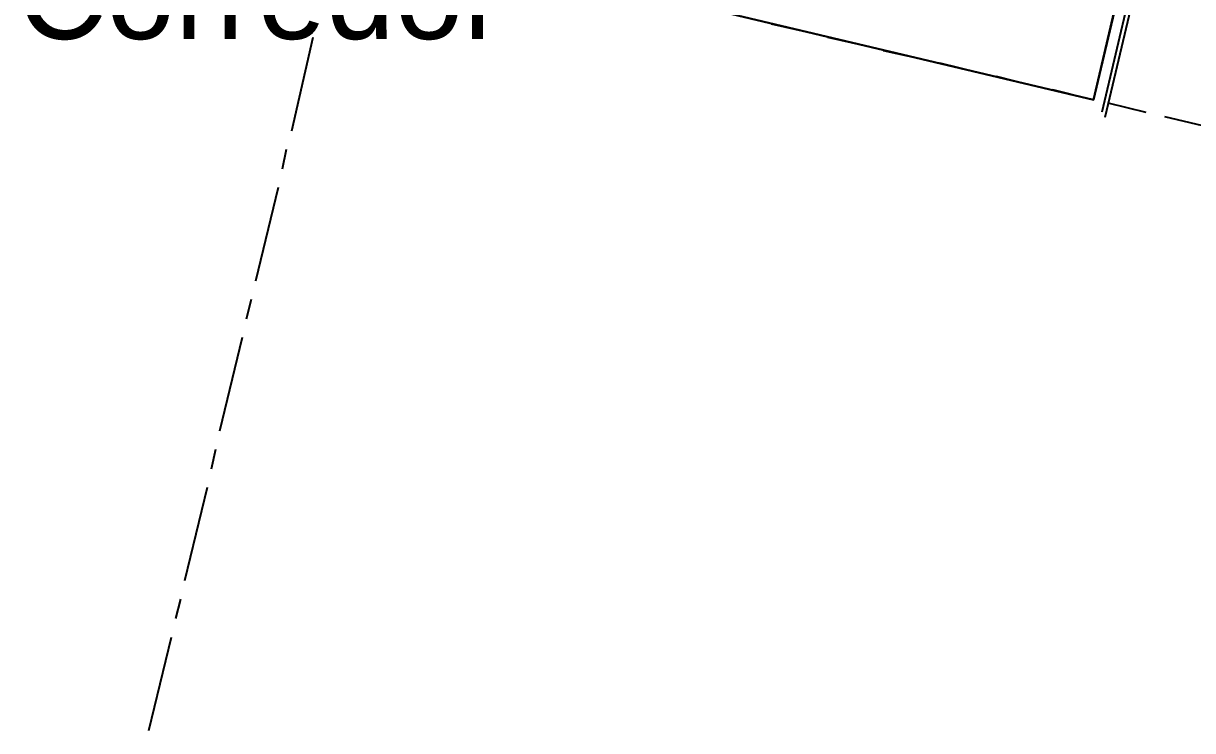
# Model space of a CAD drawing. Header units: feet. Extents: x -84 to 198, y -22 to 181.
# Drawn here: x 76.12 to 91.3, y 97.99 to 107.17 of the extents above; entities that cross this region are included whole.
import ezdxf
from ezdxf.enums import TextEntityAlignment as Align

# ---------------------------------------------------------------- set-up
doc = ezdxf.new("R2010")
doc.units = ezdxf.units.FT
for name, color, linetype in [('A-LINEA', 7, 'CONTINUOUS'), ('A-MURO-CONCRETO', 8, 'CONTINUOUS'), ('A-NOMBRE-ESPACIO', 2, 'CONTINUOUS')]:
    doc.layers.add(name, color=color, linetype=linetype)

msp = doc.modelspace()

# ---------------------------------------------------------------- linework, layer by layer
at = {"layer": 'A-LINEA'}
for p, q in [((90.48, 107.5378), (90.12, 106.0178)), ((90.5333, 107.5244), (90.16, 105.9511)), ((85.8267, 107.1644), (86.3067, 107.0578)), ((85.8267, 107.1644), (86.3067, 107.0578)), ((79.6, 105.7778), (79.88, 106.9911)), ((79.6, 105.7778), (79.88, 106.9911)), ((86.56, 106.9911), (87.04, 106.8844)), ((86.56, 106.9911), (87.04, 106.8844)), ((87.28, 106.8178), (87.7733, 106.7111)), ((87.28, 106.8178), (87.7733, 106.7111)), ((88.0133, 106.6578), (88.5067, 106.5378)), ((88.0133, 106.6578), (88.5067, 106.5378)), ((88.7467, 106.4844), (89.2267, 106.3644)), ((88.7467, 106.4844), (89.2267, 106.3644)), ((89.48, 106.3111), (89.96, 106.1911)), ((89.48, 106.3111), (89.96, 106.1911)), ((90.2, 106.1378), (90.6933, 106.0178)), ((90.2, 106.1378), (90.6933, 106.0178)), ((90.9333, 105.9644), (91.4267, 105.8444)), ((90.9333, 105.9644), (91.4267, 105.8444)), ((79.48, 105.2844), (79.5333, 105.5378)), ((79.48, 105.2844), (79.5333, 105.5378)), ((79.1333, 103.8311), (79.4267, 105.0444)), ((79.1333, 103.8311), (79.4267, 105.0444)), ((79.0133, 103.3378), (79.08, 103.5911)), ((79.0133, 103.3378), (79.08, 103.5911)), ((78.6667, 101.8844), (78.96, 103.0978)), ((78.6667, 101.8844), (78.96, 103.0978)), ((78.56, 101.3911), (78.6133, 101.6444)), ((78.56, 101.3911), (78.6133, 101.6444)), ((78.2133, 99.9378), (78.5067, 101.1511)), ((78.2133, 99.9378), (78.5067, 101.1511)), ((78.0933, 99.4444), (78.16, 99.6978)), ((78.0933, 99.4444), (78.16, 99.6978)), ((77.7467, 97.9911), (78.04, 99.2044)), ((77.7467, 97.9911), (78.04, 99.2044))]:
    msp.add_line(p, q, dxfattribs=at)
msp.add_lwpolyline([(90.0133, 106.1778), (90.4667, 108.1244), (85.68, 109.2578), (85.2267, 107.3111), (90.0133, 106.1778)], dxfattribs=at)
msp.add_lwpolyline([(90.0133, 106.1778), (90.4667, 108.1244), (85.68, 109.2578), (85.2267, 107.3111), (90.0133, 106.1778)], dxfattribs=at)
at = {"layer": 'A-MURO-CONCRETO'}
msp.add_lwpolyline([(85.2267, 107.3111), (90.28, 107.3111), (90.0133, 106.1778), (85.2267, 107.3111), (85.2267, 107.3111)], dxfattribs=at)
msp.add_lwpolyline([(85.2267, 107.3111), (90.28, 107.3111), (90.0133, 106.1778), (85.2267, 107.3111), (85.2267, 107.3111)], dxfattribs=at)

# ---------------------------------------------------------------- texts
at = {"layer": 'A-NOMBRE-ESPACIO'}
msp.add_text('Corredor', height=1.2, dxfattribs=at).set_placement((79.2, 106.9689), align=Align.CENTER)

doc.saveas('drawing.dxf')
